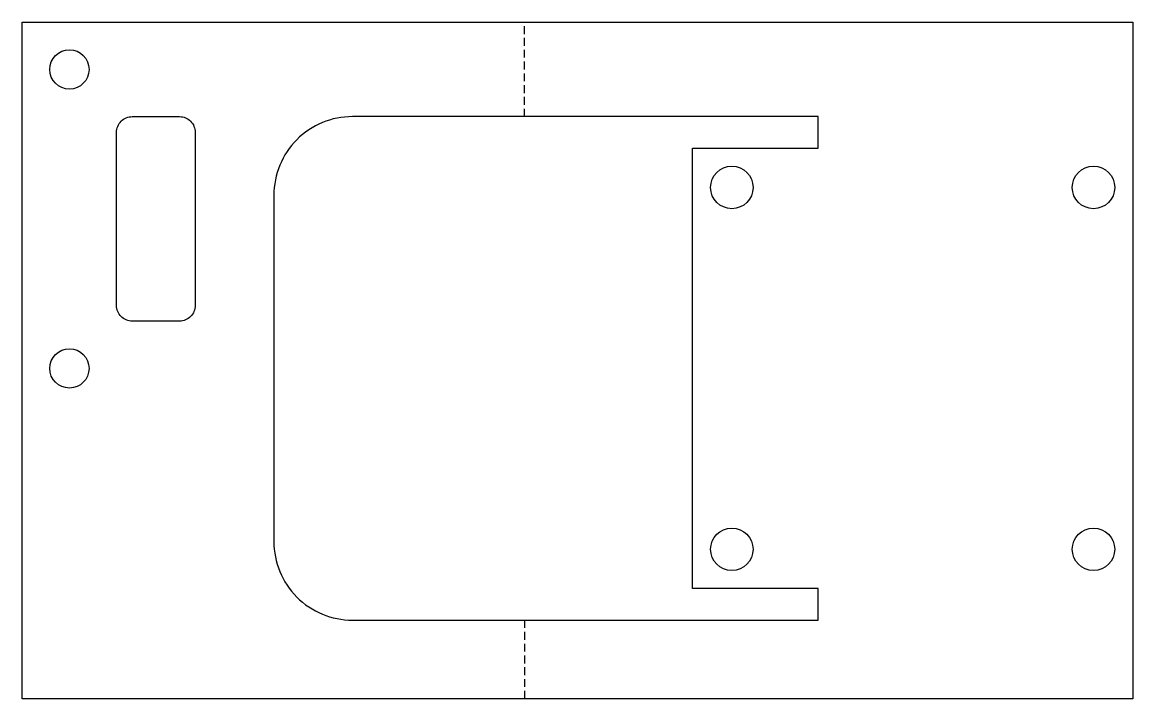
# Model space of a CAD drawing. Header units: millimetres. Extents: x -56.6 to 14, y -21 to 22.
import ezdxf

# ---------------------------------------------------------------- set-up
doc = ezdxf.new("R2010")
doc.units = ezdxf.units.MM
doc.linetypes.add('DASHED', pattern=[0.75, 0.5, -0.25])
doc.layers.get('0').update_dxf_attribs({"linetype": 'CONTINUOUS'})
doc.layers.add('1', color=7, linetype='DASHED')

msp = doc.modelspace()

# ---------------------------------------------------------------- linework, layer by layer
msp.add_lwpolyline([(14, 21), (14, 14), (14, -14), (14, -21), (-56.625, -21), (-56.625, 22), (14, 22)], close=True)
for points in [[(-46.625, 3), (-49.625, 3, -0.414214), (-50.625, 4), (-50.625, 15, -0.414214), (-49.625, 16), (-46.625, 16, -0.414214), (-45.625, 15), (-45.625, 4, -0.414214)], [(-14, -14), (-14, 14), (-6, 14), (-6, 16), (-35.625, 16, 0.414214), (-40.625, 11), (-40.625, -11, 0.414214), (-35.625, -16), (-6, -16), (-6, -14)]]:
    msp.add_lwpolyline(points, format="xyb", close=True)
for centre, radius in [((-53.625, 19), 1.25), ((-11.5, 11.5), 1.35), ((11.5, 11.5), 1.35), ((-53.625, 0), 1.25), ((-11.5, -11.5), 1.35), ((11.5, -11.5), 1.35)]:
    msp.add_circle(centre, radius)
at = {"layer": '1'}
for p, q in [((-24.675, 16), (-24.675, 22)), ((-24.675, -16), (-24.675, -21))]:
    msp.add_line(p, q, dxfattribs=at)

doc.saveas('drawing.dxf')
